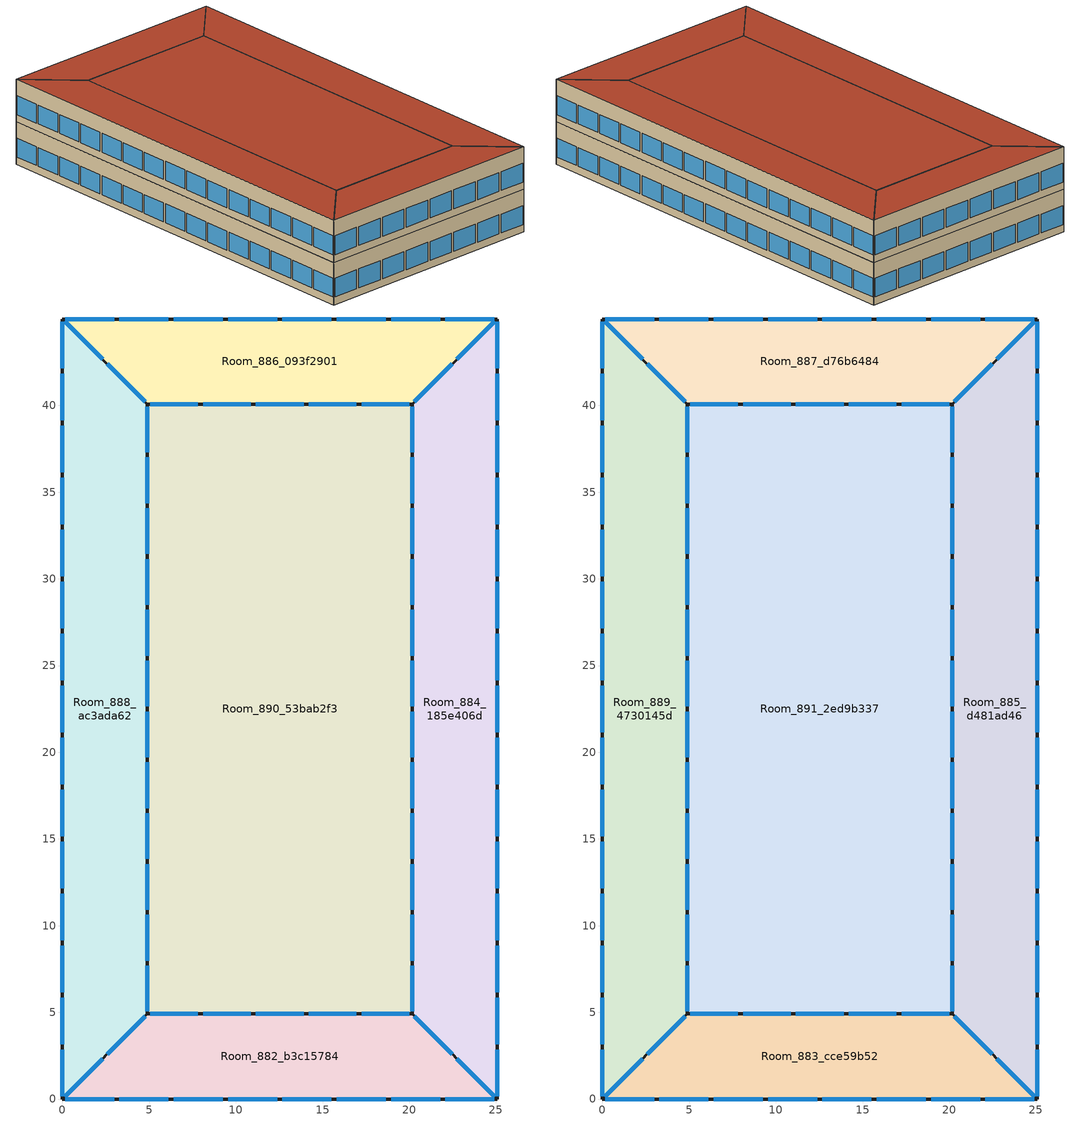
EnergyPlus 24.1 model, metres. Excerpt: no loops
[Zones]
Room_882_b3c15784
 floor ground (ExtSlabCarpet 4in ClimateZone 1-8): 20.16,4.9 25.07,0 0,0 4.9,4.9 z0
 wall outside (AQ_Office_2024_Office  Wall 1980 2005 6A): 20.16,4.9 4.9,4.9 0,0 25.07,0 20.16,4.9 z0:4.5
 window (Double Glazing 2.96): 20.01,4.9 17.26,4.9 / 16.96,4.9 14.21,4.9 / 13.91,4.9 11.16,4.9 / 10.85,4.9 8.11,4.9 / 7.8,4.9 5.06,4.9 / 4.78,4.78 2.57,2.57 / 2.33,2.33 0.12,0.12 / 24.94,0.12 22.74,2.33 / 22.49,2.57 20.29,4.78 / 0.16,0 2.98,0 / 3.29,0 6.11,0 / 6.42,0 9.24,0 / 9.56,0 12.38,0 / 12.69,0 15.51,0 / 15.82,0 18.64,0 / 18.96,0 21.78,0 / 22.09,0 24.91,0 z0.8:2.8
 roof outside (AQ_Office_2024_Office  roof 1980 2005 6A): 0,0 25.07,0 20.16,4.9 4.9,4.9 z4.5
Room_884_185e406d
 floor ground (ExtSlabCarpet 4in ClimateZone 1-8): 25.07,44.98 25.07,0 20.16,4.9 20.16,40.08 z0
 wall outside (AQ_Office_2024_Office  Wall 1980 2005 6A): 20.16,4.9 25.07,0 25.07,44.98 20.16,40.08 20.16,4.9 z0:4.5
 window (Double Glazing 2.96): 20.29,4.78 22.49,2.57 / 22.74,2.33 24.94,0.12 / 20.16,39.94 20.16,37.3 / 20.16,37 20.16,34.37 / 20.16,10.62 20.16,7.98 / 20.16,7.69 20.16,5.05 / 20.16,34.07 20.16,31.43 / 20.16,31.14 20.16,28.5 / 20.16,28.21 20.16,25.57 / 20.16,25.28 20.16,22.64 / 20.16,22.35 20.16,19.71 / 20.16,19.41 20.16,16.78 / 20.16,16.48 20.16,13.84 / 20.16,13.55 20.16,10.91 / 24.94,44.86 22.74,42.66 / 22.49,42.41 20.29,40.2 / 25.07,0.15 25.07,2.85 / 25.07,3.15 25.07,5.85 / 25.07,30.14 25.07,32.84 / 25.07,33.14 25.07,35.84 / 25.07,36.14 25.07,38.84 / 25.07,39.14 25.07,41.84 / 25.07,42.14 25.07,44.83 / 25.07,6.15 25.07,8.85 / 25.07,9.15 25.07,11.85 / 25.07,12.15 25.07,14.84 / 25.07,15.14 25.07,17.84 / 25.07,18.14 25.07,20.84 / 25.07,21.14 25.07,23.84 / 25.07,24.14 25.07,26.84 / 25.07,27.14 25.07,29.84 z0.8:2.8
 roof outside (AQ_Office_2024_Office  roof 1980 2005 6A): 20.16,40.08 20.16,4.9 25.07,0 25.07,44.98 z4.5
Room_886_093f2901
 floor ground (ExtSlabCarpet 4in ClimateZone 1-8): 25.07,44.98 20.16,40.08 4.9,40.08 0,44.98 z0
 wall outside (AQ_Office_2024_Office  Wall 1980 2005 6A): 20.16,40.08 25.07,44.98 0,44.98 4.9,40.08 20.16,40.08 z0:4.5
 window (Double Glazing 2.96): 20.29,40.2 22.49,42.41 / 22.74,42.66 24.94,44.86 / 5.06,40.08 7.8,40.08 / 8.11,40.08 10.85,40.08 / 11.16,40.08 13.91,40.08 / 14.21,40.08 16.96,40.08 / 17.26,40.08 20.01,40.08 / 0.12,44.86 2.33,42.66 / 2.57,42.41 4.78,40.2 / 24.91,44.98 22.09,44.98 / 21.78,44.98 18.96,44.98 / 18.64,44.98 15.82,44.98 / 15.51,44.98 12.69,44.98 / 12.38,44.98 9.56,44.98 / 9.24,44.98 6.42,44.98 / 6.11,44.98 3.29,44.98 / 2.98,44.98 0.16,44.98 z0.8:2.8
 roof outside (AQ_Office_2024_Office  roof 1980 2005 6A): 0,44.98 4.9,40.08 20.16,40.08 25.07,44.98 z4.5
Room_888_ac3ada62
 floor ground (ExtSlabCarpet 4in ClimateZone 1-8): 0,44.98 4.9,40.08 4.9,4.9 0,0 z0
 wall outside (AQ_Office_2024_Office  Wall 1980 2005 6A): 4.9,40.08 0,44.98 0,0 4.9,4.9 4.9,40.08 z0:4.5
 window (Double Glazing 2.96): 4.78,40.2 2.57,42.41 / 2.33,42.66 0.12,44.86 / 0.12,0.12 2.33,2.33 / 2.57,2.57 4.78,4.78 / 4.9,5.05 4.9,7.69 / 4.9,7.98 4.9,10.62 / 4.9,34.37 4.9,37 / 4.9,37.3 4.9,39.94 / 4.9,10.91 4.9,13.55 / 4.9,13.84 4.9,16.48 / 4.9,16.78 4.9,19.41 / 4.9,19.71 4.9,22.35 / 4.9,22.64 4.9,25.28 / 4.9,25.57 4.9,28.21 / 4.9,28.5 4.9,31.14 / 4.9,31.43 4.9,34.07 / 0,44.83 0,42.14 / 0,41.84 0,39.14 / 0,14.84 0,12.15 / 0,11.85 0,9.15 / 0,8.85 0,6.15 / 0,5.85 0,3.15 / 0,2.85 0,0.15 / 0,38.84 0,36.14 / 0,35.84 0,33.14 / 0,32.84 0,30.14 / 0,29.84 0,27.14 / 0,26.84 0,24.14 / 0,23.84 0,21.14 / 0,20.84 0,18.14 / 0,17.84 0,15.14 z0.8:2.8
 roof outside (AQ_Office_2024_Office  roof 1980 2005 6A): 0,44.98 0,0 4.9,4.9 4.9,40.08 z4.5
Room_890_53bab2f3
 floor ground (ExtSlabCarpet 4in ClimateZone 1-8): 20.16,40.08 20.16,4.9 4.9,4.9 4.9,40.08 z0
 wall outside (AQ_Office_2024_Office  Wall 1980 2005 6A): 4.9,40.08 4.9,4.9 20.16,4.9 20.16,40.08 4.9,40.08 z0:4.5
 window (Double Glazing 2.96): 4.9,39.94 4.9,37.3 / 4.9,37 4.9,34.37 / 4.9,10.62 4.9,7.98 / 4.9,7.69 4.9,5.05 / 4.9,34.07 4.9,31.43 / 4.9,31.14 4.9,28.5 / 4.9,28.21 4.9,25.57 / 4.9,25.28 4.9,22.64 / 4.9,22.35 4.9,19.71 / 4.9,19.41 4.9,16.78 / 4.9,16.48 4.9,13.84 / 4.9,13.55 4.9,10.91 / 20.01,40.08 17.26,40.08 / 16.96,40.08 14.21,40.08 / 13.91,40.08 11.16,40.08 / 10.85,40.08 8.11,40.08 / 7.8,40.08 5.06,40.08 / 20.16,5.05 20.16,7.69 / 20.16,7.98 20.16,10.62 / 20.16,34.37 20.16,37 / 20.16,37.3 20.16,39.94 / 20.16,10.91 20.16,13.55 / 20.16,13.84 20.16,16.48 / 20.16,16.78 20.16,19.41 / 20.16,19.71 20.16,22.35 / 20.16,22.64 20.16,25.28 / 20.16,25.57 20.16,28.21 / 20.16,28.5 20.16,31.14 / 20.16,31.43 20.16,34.07 / 5.06,4.9 7.8,4.9 / 8.11,4.9 10.85,4.9 / 11.16,4.9 13.91,4.9 / 14.21,4.9 16.96,4.9 / 17.26,4.9 20.01,4.9 z0.8:2.8
 roof outside (AQ_Office_2024_Office  roof 1980 2005 6A): 4.9,40.08 4.9,4.9 20.16,4.9 20.16,40.08 z4.5
Room_883_cce59b52
 floor outside (AQ_Office_2024_Office  ground 1980 2005 6A): 20.16,4.9 25.07,0 0,0 4.9,4.9 z4.5
 wall outside (AQ_Office_2024_Office  Wall 1980 2005 6A): 20.16,4.9 4.9,4.9 0,0 25.07,0 20.16,4.9 z4.5:9
 window (Double Glazing 2.96): 20.01,4.9 17.26,4.9 / 16.96,4.9 14.21,4.9 / 13.91,4.9 11.16,4.9 / 10.85,4.9 8.11,4.9 / 7.8,4.9 5.06,4.9 / 4.78,4.78 2.57,2.57 / 2.33,2.33 0.12,0.12 / 24.94,0.12 22.74,2.33 / 22.49,2.57 20.29,4.78 / 0.16,0 2.98,0 / 3.29,0 6.11,0 / 6.42,0 9.24,0 / 9.56,0 12.38,0 / 12.69,0 15.51,0 / 15.82,0 18.64,0 / 18.96,0 21.78,0 / 22.09,0 24.91,0 z5.3:7.3
 roof outside (AQ_Office_2024_Office  roof 1980 2005 6A): 0,0 25.07,0 20.16,4.9 4.9,4.9 z9
Room_885_d481ad46
 floor outside (AQ_Office_2024_Office  ground 1980 2005 6A): 25.07,44.98 25.07,0 20.16,4.9 20.16,40.08 z4.5
 wall outside (AQ_Office_2024_Office  Wall 1980 2005 6A): 20.16,4.9 25.07,0 25.07,44.98 20.16,40.08 20.16,4.9 z4.5:9
 window (Double Glazing 2.96): 20.29,4.78 22.49,2.57 / 22.74,2.33 24.94,0.12 / 20.16,39.94 20.16,37.3 / 20.16,37 20.16,34.37 / 20.16,10.62 20.16,7.98 / 20.16,7.69 20.16,5.05 / 20.16,34.07 20.16,31.43 / 20.16,31.14 20.16,28.5 / 20.16,28.21 20.16,25.57 / 20.16,25.28 20.16,22.64 / 20.16,22.35 20.16,19.71 / 20.16,19.41 20.16,16.78 / 20.16,16.48 20.16,13.84 / 20.16,13.55 20.16,10.91 / 24.94,44.86 22.74,42.66 / 22.49,42.41 20.29,40.2 / 25.07,0.15 25.07,2.85 / 25.07,3.15 25.07,5.85 / 25.07,30.14 25.07,32.84 / 25.07,33.14 25.07,35.84 / 25.07,36.14 25.07,38.84 / 25.07,39.14 25.07,41.84 / 25.07,42.14 25.07,44.83 / 25.07,6.15 25.07,8.85 / 25.07,9.15 25.07,11.85 / 25.07,12.15 25.07,14.84 / 25.07,15.14 25.07,17.84 / 25.07,18.14 25.07,20.84 / 25.07,21.14 25.07,23.84 / 25.07,24.14 25.07,26.84 / 25.07,27.14 25.07,29.84 z5.3:7.3
 roof outside (AQ_Office_2024_Office  roof 1980 2005 6A): 20.16,40.08 20.16,4.9 25.07,0 25.07,44.98 z9
Room_887_d76b6484
 floor outside (AQ_Office_2024_Office  ground 1980 2005 6A): 25.07,44.98 20.16,40.08 4.9,40.08 0,44.98 z4.5
 wall outside (AQ_Office_2024_Office  Wall 1980 2005 6A): 20.16,40.08 25.07,44.98 0,44.98 4.9,40.08 20.16,40.08 z4.5:9
 window (Double Glazing 2.96): 20.29,40.2 22.49,42.41 / 22.74,42.66 24.94,44.86 / 5.06,40.08 7.8,40.08 / 8.11,40.08 10.85,40.08 / 11.16,40.08 13.91,40.08 / 14.21,40.08 16.96,40.08 / 17.26,40.08 20.01,40.08 / 0.12,44.86 2.33,42.66 / 2.57,42.41 4.78,40.2 / 24.91,44.98 22.09,44.98 / 21.78,44.98 18.96,44.98 / 18.64,44.98 15.82,44.98 / 15.51,44.98 12.69,44.98 / 12.38,44.98 9.56,44.98 / 9.24,44.98 6.42,44.98 / 6.11,44.98 3.29,44.98 / 2.98,44.98 0.16,44.98 z5.3:7.3
 roof outside (AQ_Office_2024_Office  roof 1980 2005 6A): 0,44.98 4.9,40.08 20.16,40.08 25.07,44.98 z9
Room_889_4730145d
 floor outside (AQ_Office_2024_Office  ground 1980 2005 6A): 0,44.98 4.9,40.08 4.9,4.9 0,0 z4.5
 wall outside (AQ_Office_2024_Office  Wall 1980 2005 6A): 4.9,40.08 0,44.98 0,0 4.9,4.9 4.9,40.08 z4.5:9
 window (Double Glazing 2.96): 4.78,40.2 2.57,42.41 / 2.33,42.66 0.12,44.86 / 0.12,0.12 2.33,2.33 / 2.57,2.57 4.78,4.78 / 4.9,5.05 4.9,7.69 / 4.9,7.98 4.9,10.62 / 4.9,34.37 4.9,37 / 4.9,37.3 4.9,39.94 / 4.9,10.91 4.9,13.55 / 4.9,13.84 4.9,16.48 / 4.9,16.78 4.9,19.41 / 4.9,19.71 4.9,22.35 / 4.9,22.64 4.9,25.28 / 4.9,25.57 4.9,28.21 / 4.9,28.5 4.9,31.14 / 4.9,31.43 4.9,34.07 / 0,44.83 0,42.14 / 0,41.84 0,39.14 / 0,14.84 0,12.15 / 0,11.85 0,9.15 / 0,8.85 0,6.15 / 0,5.85 0,3.15 / 0,2.85 0,0.15 / 0,38.84 0,36.14 / 0,35.84 0,33.14 / 0,32.84 0,30.14 / 0,29.84 0,27.14 / 0,26.84 0,24.14 / 0,23.84 0,21.14 / 0,20.84 0,18.14 / 0,17.84 0,15.14 z5.3:7.3
 roof outside (AQ_Office_2024_Office  roof 1980 2005 6A): 0,44.98 0,0 4.9,4.9 4.9,40.08 z9
Room_891_2ed9b337
 floor outside (AQ_Office_2024_Office  ground 1980 2005 6A): 20.16,40.08 20.16,4.9 4.9,4.9 4.9,40.08 z4.5
 wall outside (AQ_Office_2024_Office  Wall 1980 2005 6A): 4.9,40.08 4.9,4.9 20.16,4.9 20.16,40.08 4.9,40.08 z4.5:9
 window (Double Glazing 2.96): 4.9,39.94 4.9,37.3 / 4.9,37 4.9,34.37 / 4.9,10.62 4.9,7.98 / 4.9,7.69 4.9,5.05 / 4.9,34.07 4.9,31.43 / 4.9,31.14 4.9,28.5 / 4.9,28.21 4.9,25.57 / 4.9,25.28 4.9,22.64 / 4.9,22.35 4.9,19.71 / 4.9,19.41 4.9,16.78 / 4.9,16.48 4.9,13.84 / 4.9,13.55 4.9,10.91 / 20.01,40.08 17.26,40.08 / 16.96,40.08 14.21,40.08 / 13.91,40.08 11.16,40.08 / 10.85,40.08 8.11,40.08 / 7.8,40.08 5.06,40.08 / 20.16,5.05 20.16,7.69 / 20.16,7.98 20.16,10.62 / 20.16,34.37 20.16,37 / 20.16,37.3 20.16,39.94 / 20.16,10.91 20.16,13.55 / 20.16,13.84 20.16,16.48 / 20.16,16.78 20.16,19.41 / 20.16,19.71 20.16,22.35 / 20.16,22.64 20.16,25.28 / 20.16,25.57 20.16,28.21 / 20.16,28.5 20.16,31.14 / 20.16,31.43 20.16,34.07 / 5.06,4.9 7.8,4.9 / 8.11,4.9 10.85,4.9 / 11.16,4.9 13.91,4.9 / 14.21,4.9 16.96,4.9 / 17.26,4.9 20.01,4.9 z5.3:7.3
 roof outside (AQ_Office_2024_Office  roof 1980 2005 6A): 4.9,40.08 4.9,4.9 20.16,4.9 20.16,40.08 z9
[Building]
1360_rue Ropery (MTL)_212428_Y_2002_low: North Axis {deg}=0; Terrain=City; Solar Distribution=FullExteriorWithReflections
[Site:Location]
Montreal Int'l: Latitude {deg}=45.47; Longitude {deg}=-73.75; Time Zone {hr}=-5; Elevation {m}=36
[Site:WaterMainsTemperature]
Calculation Method=CorrelationFromWeatherFile
[SizingPeriod:DesignDay] Month=7; Day of Month=21; Day Type=SummerDesignDay; Daily Dry-Bulb Temperature Range {deltaC}=9.3; Dry-Bulb Temperature Range Modifier Type=DefaultMultipliers; Barometric Pressure {Pa}=100893; Wind Speed {m/s}=4.9; Wind Direction {deg}=220; Rain Indicator=No; Snow Indicator=No; Daylight Saving Time Indicator=No; Solar Model Indicator=ASHRAETau; ASHRAE Clear Sky Optical Depth for Beam Irradiance (taub)=0.465; ASHRAE Clear Sky Optical Depth for Diffuse Irradiance (taud)=1.966; Begin Environment Reset Mode=FullResetAtBeginEnvironment
Name | Maximum Dry-Bulb Temperature {C} | Humidity Condition Type | Wetbulb or DewPoint at Maximum Dry-Bulb {C} | Enthalpy at Maximum Dry-Bulb {J/kg}
Montreal Int'l Ann Clg .4% Condns DB=>MWB | 30 | Wetbulb | 22.1
Montreal Int'l Ann Clg .4% Condns DP=>MDB | 26 | Dewpoint | 21.6
Montreal Int'l Ann Clg .4% Condns Enth=>MDB | 28.1 | Enthalpy |  | 69300
Montreal Int'l Ann Clg .4% Condns WB=>MDB | 28.1 | Wetbulb | 23.2
[Material]
Name | Roughness | Thickness {m} | Conductivity {W/m-K} | Density {kg/m3} | Specific Heat {J/kg-K} | Thermal Absorptance | Solar Absorptance | Visible Absorptance
AQNC2024built-up roofing 1 | MediumRough | 0.1 | 0.162 | 1121 | 1470 | 0.7 | 0.7 | 0.7
AQNC2024concrete blocks | MediumRough | 0.2 | 1.1 | 800 | 920 | 0.7 | 0.7 | 0.7
AQNC2024expanded polystyrene type I 15 cm 1 | MediumRough | 0.15 | 0.0385 | 15 | 1500 | 0.7 | 0.7 | 0.7
AQNC2024expanded polystyrene type I 5 cm 1 | MediumRough | 0.05 | 0.0385 | 15 | 1500 | 0.7 | 0.7 | 0.7
AQNC2024gypsum board | MediumRough | 0.1 | 0.159 | 800 | 1090 | 0.7 | 0.7 | 0.7
AQNC2024standard concrete | MediumRough | 0.2 | 2.5 | 2400 | 840 | 0.7 | 0.7 | 0.7
MAT-CC05 4 HW CONCRETE | Rough | 0.1016 | 1.311 | 2240 | 836.8 | 0.9 | 0.85 | 0.85
[Material:NoMass] Thermal Absorptance=0.9
Name | Roughness | Thermal Resistance {m2-K/W} | Solar Absorptance | Visible Absorptance
AQNC2024NMair less15 mm | MediumRough | 0.16 | 0.7 | 0.7
CP02 CARPET PAD | Smooth | 0.1 | 0.8 | 0.8
[WindowMaterial:SimpleGlazingSystem]
Double glazing good office: U-Factor {W/m2-K}=2.96; Solar Heat Gain Coefficient=0.4
[Construction]
AQ_Office_2024_Office  ground 1980 2005 6A: AQNC2024standard concrete, AQNC2024NMair less15 mm
AQ_Office_2024_Office  roof 1980 2005 6A: AQNC2024built-up roofing 1, AQNC2024expanded polystyrene type I 15 cm 1
AQ_Office_2024_Office  Wall 1980 2005 6A: AQNC2024concrete blocks, AQNC2024expanded polystyrene type I 5 cm 1, AQNC2024gypsum board
Double Glazing 2.96: Double glazing good office
ExtSlabCarpet 4in ClimateZone 1-8: MAT-CC05 4 HW CONCRETE, CP02 CARPET PAD
[Zone] Multiplier=1; Ceiling Height {m}=4.5; Part of Total Floor Area=Yes
Name | Volume {m3}
Room_882_b3c15784; Room_883_cce59b52; Room_886_093f2901; Room_887_d76b6484 | 444.823
Room_884_185e406d; Room_885_d481ad46; Room_888_ac3ada62; Room_889_4730145d | 884.258
Room_890_53bab2f3; Room_891_2ed9b337 | 2415.9
[Space] Space Type=MediumOffice Building
Name | Zone
Room_882_b3c15784_Space | Room_882_b3c15784
Room_883_cce59b52_Space | Room_883_cce59b52
Room_884_185e406d_Space | Room_884_185e406d
Room_885_d481ad46_Space | Room_885_d481ad46
Room_886_093f2901_Space | Room_886_093f2901
Room_887_d76b6484_Space | Room_887_d76b6484
Room_888_ac3ada62_Space | Room_888_ac3ada62
Room_889_4730145d_Space | Room_889_4730145d
Room_890_53bab2f3_Space | Room_890_53bab2f3
Room_891_2ed9b337_Space | Room_891_2ed9b337
[SpaceList]
MediumOffice Building: Room_885_d481ad46_Space, Room_882_b3c15784_Space, Room_888_ac3ada62_Space, Room_886_093f2901_Space, Room_883_cce59b52_Space, Room_884_185e406d_Space, Room_887_d76b6484_Space, Room_889_4730145d_Space, Room_890_53bab2f3_Space, Room_891_2ed9b337_Space
[Lights]
MediumOffice Building_Lighting: Zone or ZoneList or Space or SpaceList=MediumOffice Building; Schedule=NECB-A-Lighting; Design Level Calculation Method=Watts/Area; Watts per Floor Area {W/m2}=6.68315; Return Air Fraction=0; Fraction Radiant=0.7; Fraction Visible=0.2; Fraction Replaceable=1
[People]
MediumOffice Building_People: Zone or ZoneList or Space or SpaceList=MediumOffice Building; Number of People Schedule=NECB-A-Occupancy; Number of People Calculation Method=People/Area; People per Floor Area {person/m2}=0.0711847; Fraction Radiant=0.3; Activity Level Schedule=MediumOffice Building_People_Act Schedule
[ElectricEquipment]
MediumOffice Building_Electric Equipment: Zone or ZoneList or Space or SpaceList=MediumOffice Building; Schedule=NECB-A-Electric-Equipment; Design Level Calculation Method=Watts/Area; Watts per Floor Area {W/m2}=7.54366; Fraction Latent=0; Fraction Radiant=0.5; Fraction Lost=0
[ZoneInfiltration:DesignFlowRate]
MediumOffice Building_Infiltration: Zone or ZoneList or Space or SpaceList=MediumOffice Building; Schedule=MediumOffice Building_Infiltration Schedule; Design Flow Rate Calculation Method=Flow/ExteriorArea; Flow Rate per Exterior Surface Area {m3/s-m2}=0.000226568; Constant Term Coefficient=1; Temperature Term Coefficient=0; Velocity Term Coefficient=0
[AvailabilityManager:Scheduled] Schedule=Always On Discrete
CAV with Reheat and Cooling Availability Manager; Air Loop HVAC Outdoor Air System 2 Availability Manager
[Schedule:Day:Interval]
Schedule Day 40; Schedule Day 39; NECB-A-Lighting_Hol 1: No, 24:00, 0.05
Schedule Day 38; NECB-A-Lighting_Default: No, 07:00, 0.05, 08:00, 0.3, 09:00, 0.8, 17:00, 0.9, 18:00, 0.8, 19:00, 0.5, 21:00, 0.3, 23:00, 0.1, 24:00, 0.05
Schedule Day 25; Schedule Day 24; NECB-A-Occupancy_Hol 1: No, 24:00, 0
Schedule Day 23; NECB-A-Occupancy_Default: No, 07:00, 0, 08:00, 0.1, 09:00, 0.7, 12:00, 0.9, 14:00, 0.5, 17:00, 0.9, 18:00, 0.7, 19:00, 0.3, 23:00, 0.1, 24:00, 0
MediumOffice Building_People_Act Schedule_Sunday; MediumOffice Building_People_Act Schedule_SmrDsn 1; MediumOffice Building_People_Act Schedule_WntrDsn 1; MediumOffice Building_People_Act Schedule_Hol 1: No, 24:00, 120
Schedule Day 31; Schedule Day 30; NECB-A-Electric-Equipment_Hol 1: No, 24:00, 0.2
Schedule Day 29; NECB-A-Electric-Equipment_Default: No, 07:00, 0.2, 08:00, 0.3, 09:00, 0.8, 18:00, 0.9, 19:00, 0.5, 21:00, 0.3, 24:00, 0.2
MediumOffice Building_Infiltration Schedule_Hol 1; MediumOffice Building_Infiltration Schedule_Sunday: No, 24:00, 1
MediumOffice Building_Infiltration Schedule_SmrDsn 1; Schedule Day 11: No, 06:00, 1, 22:00, 0.25, 24:00, 1
MediumOffice Building_Infiltration Schedule_WntrDsn 1; Schedule Day 12: No, 06:00, 1, 18:00, 0.25, 24:00, 1
[Schedule:Week:Daily]
NECB-A-Lighting Week Rule - Jan1-Dec31: Schedule Day 40, Schedule Day 38, Schedule Day 38, Schedule Day 38, Schedule Day 38, Schedule Day 38, Schedule Day 39, NECB-A-Lighting_Hol 1, NECB-A-Lighting_Default, NECB-A-Lighting_Default, NECB-A-Lighting_Default, NECB-A-Lighting_Default
NECB-A-Occupancy Week Rule - Jan1-Dec31: Schedule Day 25, Schedule Day 23, Schedule Day 23, Schedule Day 23, Schedule Day 23, Schedule Day 23, Schedule Day 24, NECB-A-Occupancy_Hol 1, NECB-A-Occupancy_Default, NECB-A-Occupancy_Default, NECB-A-Occupancy_Default, NECB-A-Occupancy_Default
MediumOffice Building_People_Act Schedule Week Rule - Jan1-Dec31: MediumOffice Building_People_Act Schedule_Sunday, MediumOffice Building_People_Act Schedule_Sunday, MediumOffice Building_People_Act Schedule_Sunday, MediumOffice Building_People_Act Schedule_Sunday, MediumOffice Building_People_Act Schedule_Sunday, MediumOffice Building_People_Act Schedule_Sunday, MediumOffice Building_People_Act Schedule_Sunday, MediumOffice Building_People_Act Schedule_Hol 1, MediumOffice Building_People_Act Schedule_SmrDsn 1, MediumOffice Building_People_Act Schedule_WntrDsn 1, MediumOffice Building_People_Act Schedule_Sunday, MediumOffice Building_People_Act Schedule_Sunday
NECB-A-Electric-Equipment Week Rule - Jan1-Dec31: Schedule Day 31, Schedule Day 29, Schedule Day 29, Schedule Day 29, Schedule Day 29, Schedule Day 29, Schedule Day 30, NECB-A-Electric-Equipment_Hol 1, NECB-A-Electric-Equipment_Default, NECB-A-Electric-Equipment_Default, NECB-A-Electric-Equipment_Default, NECB-A-Electric-Equipment_Default
MediumOffice Building_Infiltration Schedule Week Rule - Jan1-Dec31: MediumOffice Building_Infiltration Schedule_Sunday, Schedule Day 11, Schedule Day 11, Schedule Day 11, Schedule Day 11, Schedule Day 11, Schedule Day 12, MediumOffice Building_Infiltration Schedule_Hol 1, MediumOffice Building_Infiltration Schedule_SmrDsn 1, MediumOffice Building_Infiltration Schedule_WntrDsn 1, MediumOffice Building_Infiltration Schedule_Sunday, MediumOffice Building_Infiltration Schedule_Sunday
[Schedule:Year]
NECB-A-Lighting: NECB-A-Lighting Week Rule - Jan1-Dec31, 1, 1, 12, 31
NECB-A-Occupancy: NECB-A-Occupancy Week Rule - Jan1-Dec31, 1, 1, 12, 31
MediumOffice Building_People_Act Schedule: MediumOffice Building_People_Act Schedule Week Rule - Jan1-Dec31, 1, 1, 12, 31
NECB-A-Electric-Equipment: NECB-A-Electric-Equipment Week Rule - Jan1-Dec31, 1, 1, 12, 31
MediumOffice Building_Infiltration Schedule: MediumOffice Building_Infiltration Schedule Week Rule - Jan1-Dec31, 1, 1, 12, 31
[Schedule:Constant]
Always On Discrete: Hourly Value=1
